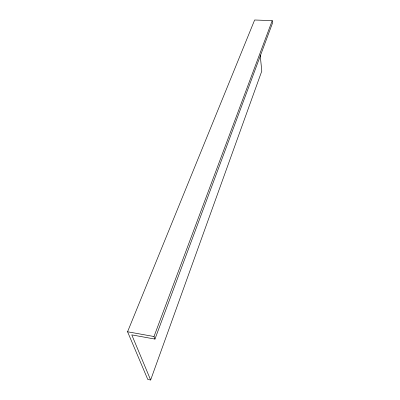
<?xml version="1.0" encoding="UTF-8"?>
<svg xmlns="http://www.w3.org/2000/svg" width="400" height="400" viewBox="0 0 400 400"><rect width="100%" height="100%" fill="white"/><g stroke="black" fill="none" stroke-linecap="round" stroke-linejoin="round"><path stroke-width="0.6" d="M150.64 380L131.775 334.885L154.96 339.08L272.43 23.29L272.22 20.64L254.64 20L127.57 331.77L147.775 379.43L150.64 380L261.785 71.09L260.19 54.965M154.96 339.08L154 336.525L272.22 20.64M127.57 331.77L154 336.525"/></g></svg>
